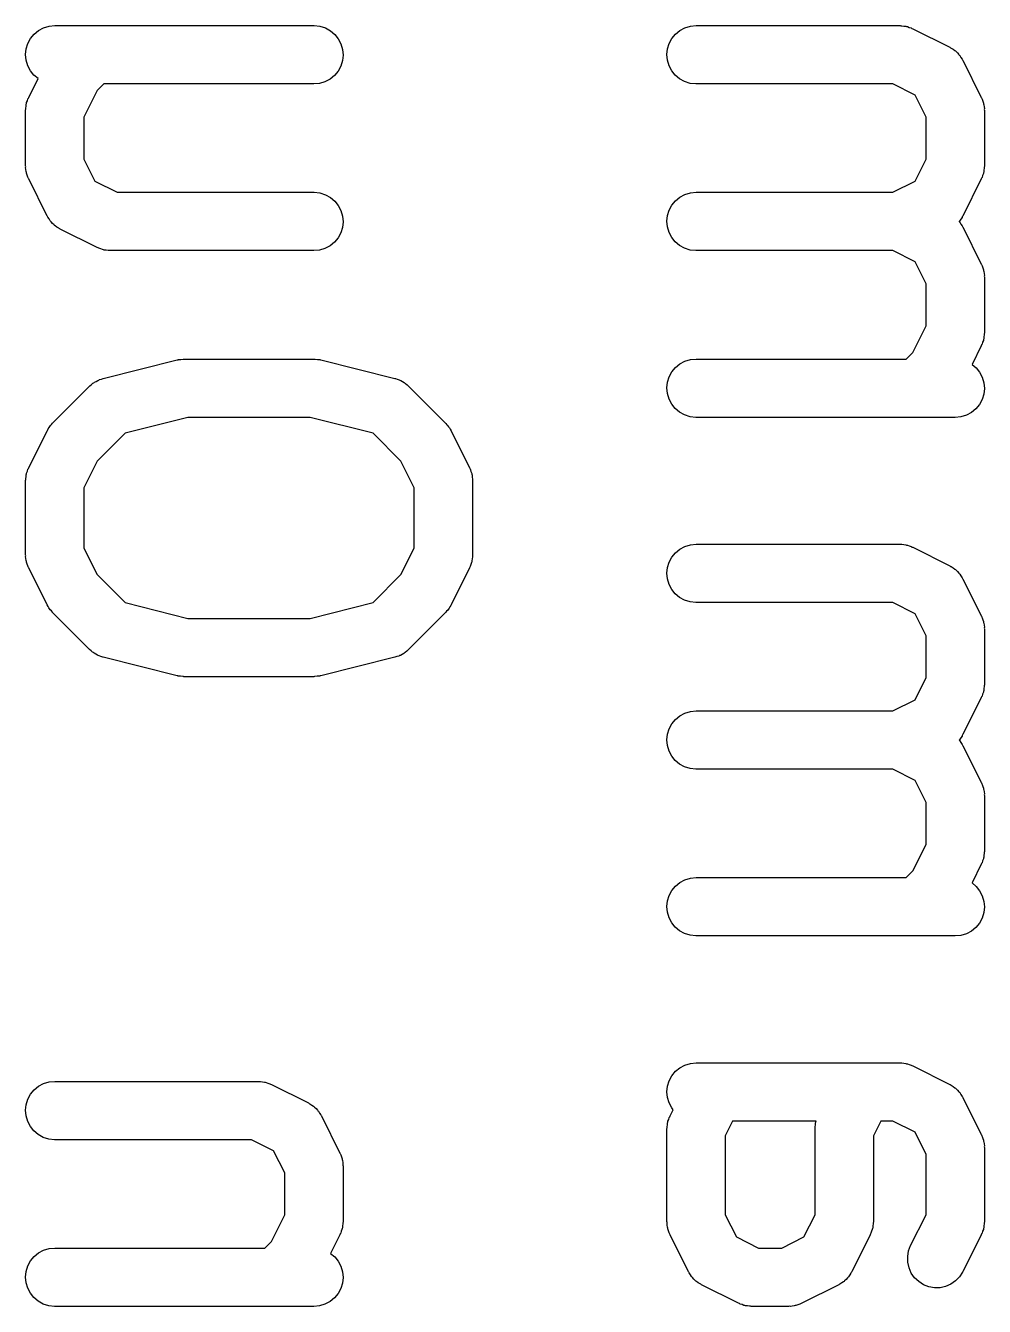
# Model space of a CAD drawing. Extents: x 6.3 to 49.3, y 9.3 to 45.7.
# Drawn here: x 7.973 to 10.439, y 36.861 to 40.154 of the extents above; entities that cross this region are included whole.
import ezdxf

# ---------------------------------------------------------------- set-up
doc = ezdxf.new("R2010")
doc.units = 0
doc.layers.add('BLACK', color=7, linetype='CONTINUOUS')

msp = doc.modelspace()

# ---------------------------------------------------------------- linework, layer by layer
at = {"layer": 'BLACK', "linetype": 'CONTINUOUS'}
for p, q in [((7.99477, 40.1317), (8.00611, 40.1409)), ((8.00611, 40.1409), (8.01904, 40.1478)), ((8.01904, 40.1478), (8.03305, 40.152)), ((8.03305, 40.152), (8.04762, 40.1535)), ((8.04762, 40.1535), (8.71429, 40.1535)), ((8.71429, 40.1535), (8.71533, 40.1534)), ((8.71533, 40.1534), (8.72988, 40.1518)), ((8.72988, 40.1518), (8.74383, 40.1474)), ((8.74383, 40.1474), (8.75666, 40.1403)), ((9.64477, 40.1317), (9.65611, 40.1409)), ((9.65611, 40.1409), (9.66904, 40.1478)), ((9.66904, 40.1478), (9.68305, 40.152)), ((9.68305, 40.152), (9.69762, 40.1535)), ((9.69762, 40.1535), (10.2214, 40.1535)), ((10.2214, 40.1535), (10.2225, 40.1534)), ((10.2225, 40.1534), (10.2247, 40.1532)), ((10.2247, 40.1532), (10.2269, 40.1533)), ((10.2269, 40.1533), (10.2319, 40.1524)), ((10.2319, 40.1524), (10.237, 40.1518)), ((10.237, 40.1518), (10.2391, 40.1511)), ((10.2391, 40.1511), (10.2413, 40.1508)), ((10.2413, 40.1508), (10.2461, 40.1489)), ((10.2461, 40.1489), (10.251, 40.1474)), ((10.251, 40.1474), (10.2529, 40.1463)), ((10.2529, 40.1463), (10.255, 40.1455)), ((10.255, 40.1455), (10.3502, 40.0979)), ((7.97848, 40.1075), (7.98544, 40.1204)), ((7.98544, 40.1204), (7.99477, 40.1317)), ((8.75666, 40.1403), (8.76787, 40.1309)), ((8.76787, 40.1309), (8.77704, 40.1195)), ((8.77704, 40.1195), (8.78382, 40.1065)), ((9.62848, 40.1075), (9.63544, 40.1204)), ((9.63544, 40.1204), (9.64477, 40.1317)), ((7.97262, 40.079), (7.97415, 40.0935)), ((7.97395, 40.0644), (7.97262, 40.079)), ((7.97415, 40.0935), (7.97848, 40.1075)), ((8.78382, 40.1065), (8.78796, 40.0925)), ((8.78928, 40.0779), (8.78775, 40.0634)), ((8.78796, 40.0925), (8.78928, 40.0779)), ((9.62262, 40.079), (9.62415, 40.0935)), ((9.62395, 40.0644), (9.62262, 40.079)), ((9.62415, 40.0935), (9.62848, 40.1075)), ((10.3502, 40.0979), (10.3511, 40.0974)), ((10.3511, 40.0974), (10.3525, 40.0966)), ((10.3525, 40.0966), (10.354, 40.0959)), ((10.354, 40.0959), (10.3586, 40.0926)), ((10.3586, 40.0926), (10.3634, 40.0895)), ((10.3634, 40.0895), (10.3646, 40.0883)), ((10.3646, 40.0883), (10.3659, 40.0874)), ((10.3659, 40.0874), (10.3698, 40.0833)), ((10.3698, 40.0833), (10.3739, 40.0793)), ((10.3739, 40.0793), (10.3748, 40.0779)), ((10.3748, 40.0779), (10.376, 40.0768)), ((10.376, 40.0768), (10.379, 40.0719)), ((7.97808, 40.0504), (7.97395, 40.0644)), ((7.98486, 40.0374), (7.97808, 40.0504)), ((8.78342, 40.0494), (8.77646, 40.0365)), ((8.78775, 40.0634), (8.78342, 40.0494)), ((9.62808, 40.0504), (9.62395, 40.0644)), ((9.63486, 40.0374), (9.62808, 40.0504)), ((10.379, 40.0719), (10.3822, 40.0672)), ((10.3822, 40.0672), (10.3829, 40.0657)), ((10.3829, 40.0657), (10.3837, 40.0644)), ((10.3837, 40.0644), (10.4314, 39.9691)), ((7.98054, 39.9691), (8.00455, 40.0172)), ((7.99403, 40.026), (7.98486, 40.0374)), ((8.00455, 40.0172), (7.99403, 40.026)), ((8.74287, 40.0091), (8.72885, 40.0049)), ((8.75579, 40.016), (8.74287, 40.0091)), ((8.76713, 40.0252), (8.75579, 40.016)), ((8.77646, 40.0365), (8.76713, 40.0252)), ((9.64403, 40.026), (9.63486, 40.0374)), ((9.65525, 40.0166), (9.64403, 40.026)), ((9.66807, 40.0095), (9.65525, 40.0166)), ((9.68203, 40.0051), (9.66807, 40.0095)), ((8.15688, 39.9864), (8.12262, 39.9179)), ((8.17392, 40.0035), (8.15688, 39.9864)), ((8.71429, 40.0035), (8.17392, 40.0035)), ((8.72885, 40.0049), (8.71429, 40.0035)), ((9.69657, 40.0035), (9.68203, 40.0051)), ((9.69762, 40.0035), (9.69657, 40.0035)), ((10.2037, 40.0035), (9.69762, 40.0035)), ((10.2608, 39.9749), (10.2037, 40.0035)), ((7.97282, 39.941), (7.97369, 39.9461)), ((7.97369, 39.9461), (7.97426, 39.9512)), ((7.97426, 39.9512), (7.97492, 39.9533)), ((7.97492, 39.9533), (7.9753, 39.9555)), ((7.9753, 39.9555), (7.97714, 39.9603)), ((7.97714, 39.9603), (7.97868, 39.9651)), ((7.97868, 39.9651), (7.97975, 39.9671)), ((7.97975, 39.9671), (7.98054, 39.9691)), ((10.2893, 39.9179), (10.2608, 39.9749)), ((10.4314, 39.9691), (10.4318, 39.9682)), ((10.4318, 39.9682), (10.4326, 39.9661)), ((10.4326, 39.9661), (10.4336, 39.9642)), ((10.4336, 39.9642), (10.4351, 39.9593)), ((10.4351, 39.9593), (10.4369, 39.9545)), ((10.4369, 39.9545), (10.4372, 39.9523)), ((10.4372, 39.9523), (10.4379, 39.9502)), ((10.4379, 39.9502), (10.4384, 39.9451)), ((10.4384, 39.9451), (10.4392, 39.94)), ((7.97262, 39.9356), (7.97263, 39.9366)), ((7.97262, 39.7927), (7.97262, 39.9356)), ((7.97263, 39.9366), (7.97287, 39.9388)), ((7.97287, 39.9388), (7.97282, 39.941)), ((8.12262, 39.9179), (8.12262, 39.8104)), ((10.2893, 39.8104), (10.2893, 39.9179)), ((10.4392, 39.94), (10.4391, 39.9378)), ((10.4391, 39.9378), (10.4393, 39.9356)), ((10.4393, 39.9356), (10.4393, 39.7927)), ((7.97283, 39.7905), (7.97262, 39.7927)), ((7.97275, 39.7883), (7.97283, 39.7905)), ((7.97355, 39.7833), (7.97275, 39.7883)), ((7.97405, 39.7782), (7.97355, 39.7833)), ((8.12262, 39.8104), (8.15114, 39.7534)), ((10.2608, 39.7534), (10.2893, 39.8104)), ((10.4382, 39.7822), (10.4376, 39.7771)), ((10.4391, 39.7873), (10.4382, 39.7822)), ((10.4393, 39.7917), (10.439, 39.7895)), ((10.439, 39.7895), (10.4391, 39.7873)), ((10.4393, 39.7927), (10.4393, 39.7917)), ((7.97469, 39.7761), (7.97405, 39.7782)), ((7.97503, 39.7739), (7.97469, 39.7761)), ((7.9768, 39.7691), (7.97503, 39.7739)), ((7.97828, 39.7642), (7.9768, 39.7691)), ((7.97931, 39.7622), (7.97828, 39.7642)), ((7.98007, 39.7601), (7.97931, 39.7622)), ((7.98054, 39.7592), (7.98007, 39.7601)), ((8.02816, 39.664), (7.98054, 39.7592)), ((8.15114, 39.7534), (8.20818, 39.7249)), ((10.2037, 39.7249), (10.2608, 39.7534)), ((10.4314, 39.7592), (10.3837, 39.664)), ((10.4322, 39.7613), (10.4314, 39.7592)), ((10.4332, 39.7632), (10.4322, 39.7613)), ((10.4348, 39.7681), (10.4332, 39.7632)), ((10.4366, 39.7729), (10.4348, 39.7681)), ((10.437, 39.775), (10.4366, 39.7729)), ((10.4376, 39.7771), (10.437, 39.775)), ((8.20818, 39.7249), (8.71429, 39.7249)), ((8.71429, 39.7249), (8.71533, 39.7249)), ((8.71533, 39.7249), (8.72988, 39.7232)), ((8.72988, 39.7232), (8.74383, 39.7188)), ((8.74383, 39.7188), (8.75666, 39.7118)), ((9.64477, 39.7031), (9.65611, 39.7124)), ((9.65611, 39.7124), (9.66904, 39.7192)), ((9.66904, 39.7192), (9.68305, 39.7235)), ((9.68305, 39.7235), (9.69762, 39.7249)), ((9.69762, 39.7249), (10.2037, 39.7249)), ((8.75666, 39.7118), (8.76787, 39.7024)), ((8.76787, 39.7024), (8.77704, 39.6909)), ((8.77704, 39.6909), (8.78382, 39.678)), ((9.62848, 39.6789), (9.63544, 39.6918)), ((9.63544, 39.6918), (9.64477, 39.7031)), ((8.02902, 39.6626), (8.02816, 39.664)), ((8.02966, 39.6611), (8.02902, 39.6626)), ((8.03291, 39.6564), (8.02966, 39.6611)), ((8.03595, 39.6516), (8.03291, 39.6564)), ((8.03706, 39.6504), (8.03595, 39.6516)), ((8.03798, 39.6491), (8.03706, 39.6504)), ((8.04207, 39.6451), (8.03798, 39.6491)), ((8.78382, 39.678), (8.78796, 39.6639)), ((8.78928, 39.6494), (8.78775, 39.6348)), ((8.78796, 39.6639), (8.78928, 39.6494)), ((9.62262, 39.6504), (9.62415, 39.665)), ((9.62395, 39.6358), (9.62262, 39.6504)), ((9.62415, 39.665), (9.62848, 39.6789)), ((10.3753, 39.6507), (10.3745, 39.6499)), ((10.3745, 39.6499), (10.3748, 39.6494)), ((10.3748, 39.6494), (10.376, 39.6482)), ((10.3784, 39.6555), (10.3753, 39.6507)), ((10.376, 39.6482), (10.379, 39.6434)), ((10.3817, 39.6602), (10.3784, 39.6555)), ((10.3824, 39.6617), (10.3817, 39.6602)), ((10.3833, 39.663), (10.3824, 39.6617)), ((10.3837, 39.664), (10.3833, 39.663)), ((8.046, 39.6409), (8.04207, 39.6451)), ((8.04732, 39.64), (8.046, 39.6409)), ((8.04848, 39.6389), (8.04732, 39.64)), ((8.05328, 39.6357), (8.04848, 39.6389)), ((8.05792, 39.6324), (8.05328, 39.6357)), ((8.0594, 39.6318), (8.05792, 39.6324)), ((8.06076, 39.6309), (8.0594, 39.6318)), ((8.0617, 39.6304), (8.06076, 39.6309)), ((8.15693, 39.5828), (8.0617, 39.6304)), ((8.78342, 39.6208), (8.77646, 39.6079)), ((8.78775, 39.6348), (8.78342, 39.6208)), ((9.62808, 39.6218), (9.62395, 39.6358)), ((9.63486, 39.6088), (9.62808, 39.6218)), ((10.379, 39.6434), (10.3822, 39.6387)), ((10.3822, 39.6387), (10.3829, 39.6372)), ((10.3829, 39.6372), (10.3837, 39.6358)), ((10.3837, 39.6358), (10.4314, 39.5406)), ((8.159, 39.582), (8.15693, 39.5828)), ((8.16093, 39.5809), (8.159, 39.582)), ((8.16581, 39.5794), (8.16093, 39.5809)), ((8.75579, 39.5874), (8.74287, 39.5805)), ((8.76713, 39.5967), (8.75579, 39.5874)), ((8.77646, 39.6079), (8.76713, 39.5967)), ((9.64403, 39.5974), (9.63486, 39.6088)), ((9.65525, 39.588), (9.64403, 39.5974)), ((9.66807, 39.5809), (9.65525, 39.588)), ((9.68203, 39.5765), (9.66807, 39.5809)), ((8.1706, 39.5776), (8.16581, 39.5794)), ((8.17278, 39.5772), (8.1706, 39.5776)), ((8.17488, 39.5765), (8.17278, 39.5772)), ((8.17997, 39.5759), (8.17488, 39.5765)), ((8.18503, 39.5751), (8.17997, 39.5759)), ((8.18723, 39.5751), (8.18503, 39.5751)), ((8.18943, 39.5749), (8.18723, 39.5751)), ((8.19048, 39.5749), (8.18943, 39.5749)), ((8.71429, 39.5749), (8.19048, 39.5749)), ((8.72885, 39.5763), (8.71429, 39.5749)), ((8.74287, 39.5805), (8.72885, 39.5763)), ((9.69657, 39.5749), (9.68203, 39.5765)), ((9.69762, 39.5749), (9.69657, 39.5749)), ((10.2037, 39.5749), (9.69762, 39.5749)), ((10.2608, 39.5464), (10.2037, 39.5749)), ((10.2893, 39.4893), (10.2608, 39.5464)), ((10.4314, 39.5406), (10.4318, 39.5396)), ((10.4318, 39.5396), (10.4326, 39.5375)), ((10.4326, 39.5375), (10.4336, 39.5356)), ((10.4336, 39.5356), (10.4351, 39.5307)), ((10.4351, 39.5307), (10.4369, 39.5259)), ((10.4369, 39.5259), (10.4372, 39.5237)), ((10.4372, 39.5237), (10.4379, 39.5216)), ((10.4379, 39.5216), (10.4384, 39.5165)), ((10.4384, 39.5165), (10.4392, 39.5114)), ((10.2893, 39.3819), (10.2893, 39.4893)), ((10.4392, 39.5114), (10.4391, 39.5092)), ((10.4391, 39.5092), (10.4393, 39.507)), ((10.4393, 39.507), (10.4393, 39.3642)), ((10.255, 39.3134), (10.2893, 39.3819)), ((10.4382, 39.3537), (10.4376, 39.3486)), ((10.4391, 39.3587), (10.4382, 39.3537)), ((10.4393, 39.3631), (10.439, 39.3609)), ((10.439, 39.3609), (10.4391, 39.3587)), ((10.4393, 39.3642), (10.4393, 39.3631)), ((10.4314, 39.3306), (10.4074, 39.2826)), ((10.4322, 39.3327), (10.4314, 39.3306)), ((10.4332, 39.3346), (10.4322, 39.3327)), ((10.4348, 39.3395), (10.4332, 39.3346)), ((10.4366, 39.3443), (10.4348, 39.3395)), ((10.437, 39.3465), (10.4366, 39.3443)), ((10.4376, 39.3486), (10.437, 39.3465)), ((8.17229, 39.2465), (8.36276, 39.2941)), ((8.36276, 39.2941), (8.36378, 39.2943)), ((8.36378, 39.2943), (8.3651, 39.2945)), ((8.3651, 39.2945), (8.36638, 39.2949)), ((8.36638, 39.2949), (8.37236, 39.2955)), ((8.37236, 39.2955), (8.37829, 39.2963)), ((8.37829, 39.2963), (8.37962, 39.2962)), ((8.37962, 39.2962), (8.38095, 39.2963)), ((8.38095, 39.2963), (8.71429, 39.2963)), ((8.71429, 39.2963), (8.71533, 39.2963)), ((8.71533, 39.2963), (8.71666, 39.2962)), ((8.71666, 39.2962), (8.718, 39.2962)), ((8.718, 39.2962), (8.72394, 39.2953)), ((8.72394, 39.2953), (8.72988, 39.2947)), ((8.72988, 39.2947), (8.73115, 39.2943)), ((8.73115, 39.2943), (8.73247, 39.2941)), ((8.73247, 39.2941), (8.92295, 39.2465)), ((9.65611, 39.2838), (9.66904, 39.2907)), ((9.66904, 39.2907), (9.68305, 39.2949)), ((9.68305, 39.2949), (9.69762, 39.2963)), ((9.69762, 39.2963), (10.238, 39.2963)), ((10.238, 39.2963), (10.255, 39.3134)), ((9.62848, 39.2504), (9.63544, 39.2632)), ((9.63544, 39.2632), (9.64477, 39.2745)), ((9.64477, 39.2745), (9.65611, 39.2838)), ((10.4074, 39.2826), (10.4179, 39.2738)), ((10.4179, 39.2738), (10.427, 39.2624)), ((10.427, 39.2624), (10.4338, 39.2494)), ((8.0422, 39.1315), (8.13744, 39.2267)), ((8.13744, 39.2267), (8.13819, 39.2275)), ((8.13819, 39.2275), (8.14216, 39.2306)), ((8.14216, 39.2306), (8.14593, 39.234)), ((8.14593, 39.234), (8.14787, 39.2352)), ((8.14787, 39.2352), (8.14963, 39.2366)), ((8.14963, 39.2366), (8.15413, 39.2389)), ((8.15413, 39.2389), (8.1585, 39.2415)), ((8.1585, 39.2415), (8.16062, 39.2423)), ((8.16062, 39.2423), (8.16262, 39.2433)), ((8.16262, 39.2433), (8.16751, 39.2447)), ((8.16751, 39.2447), (8.17229, 39.2465)), ((8.92295, 39.2465), (8.92396, 39.2462)), ((8.92396, 39.2462), (8.92873, 39.2444)), ((8.92873, 39.2444), (8.93358, 39.2429)), ((8.93358, 39.2429), (8.93557, 39.2419)), ((8.93557, 39.2419), (8.93768, 39.2411)), ((8.93768, 39.2411), (8.942, 39.2384)), ((8.942, 39.2384), (8.94648, 39.236)), ((8.94648, 39.236), (8.94823, 39.2346)), ((8.94823, 39.2346), (8.95014, 39.2334)), ((8.95014, 39.2334), (8.95387, 39.2299)), ((8.95387, 39.2299), (8.95779, 39.2267)), ((8.95779, 39.2267), (9.05303, 39.1315)), ((9.62262, 39.2218), (9.62415, 39.2364)), ((9.62395, 39.2073), (9.62262, 39.2218)), ((9.62415, 39.2364), (9.62848, 39.2504)), ((10.4338, 39.2494), (10.438, 39.2354)), ((10.4393, 39.2208), (10.4378, 39.2062)), ((10.438, 39.2354), (10.4393, 39.2208)), ((9.62808, 39.1932), (9.62395, 39.2073)), ((9.63486, 39.1802), (9.62808, 39.1932)), ((10.4334, 39.1922), (10.4265, 39.1794)), ((10.4378, 39.2062), (10.4334, 39.1922)), ((9.64403, 39.1688), (9.63486, 39.1802)), ((9.65525, 39.1594), (9.64403, 39.1688)), ((9.66807, 39.1524), (9.65525, 39.1594)), ((10.4058, 39.1588), (10.3929, 39.152)), ((10.4171, 39.1681), (10.4058, 39.1588)), ((10.4265, 39.1794), (10.4171, 39.1681)), ((8.03092, 39.1165), (8.03291, 39.1202)), ((8.03291, 39.1202), (8.03489, 39.1226)), ((8.03489, 39.1226), (8.0366, 39.1252)), ((8.0366, 39.1252), (8.03953, 39.1282)), ((8.03953, 39.1282), (8.0422, 39.1315)), ((8.39019, 39.1463), (8.22882, 39.106)), ((8.70505, 39.1463), (8.39019, 39.1463)), ((8.86642, 39.106), (8.70505, 39.1463)), ((9.05303, 39.1315), (9.05377, 39.1307)), ((9.05377, 39.1307), (9.0564, 39.1274)), ((9.0564, 39.1274), (9.05929, 39.1244)), ((9.05929, 39.1244), (9.06095, 39.1217)), ((9.06095, 39.1217), (9.0629, 39.1193)), ((9.68203, 39.1479), (9.66807, 39.1524)), ((9.69657, 39.1463), (9.68203, 39.1479)), ((9.69762, 39.1463), (9.69657, 39.1463)), ((10.3643, 39.1463), (9.69762, 39.1463)), ((10.3789, 39.1477), (10.3643, 39.1463)), ((10.3929, 39.152), (10.3789, 39.1477)), ((7.98054, 39.0168), (8.02816, 39.112)), ((8.02816, 39.112), (8.02863, 39.1129)), ((8.02863, 39.1129), (8.03092, 39.1165)), ((8.22882, 39.106), (8.15688, 39.034)), ((8.93836, 39.034), (8.86642, 39.106)), ((9.0629, 39.1193), (9.06484, 39.1156)), ((9.06484, 39.1156), (9.06708, 39.112)), ((9.06708, 39.112), (9.1147, 39.0168)), ((8.15688, 39.034), (8.12262, 38.9655)), ((8.97262, 38.9655), (8.93836, 39.034)), ((7.97282, 38.9887), (7.97369, 38.9937)), ((7.97287, 38.9865), (7.97282, 38.9887)), ((7.97369, 38.9937), (7.97426, 38.9988)), ((7.97426, 38.9988), (7.97492, 39.0009)), ((7.97492, 39.0009), (7.9753, 39.0031)), ((7.9753, 39.0031), (7.97714, 39.0079)), ((7.97714, 39.0079), (7.97868, 39.0128)), ((7.97868, 39.0128), (7.97975, 39.0147)), ((7.97975, 39.0147), (7.98054, 39.0168)), ((9.1147, 39.0168), (9.11516, 39.0158)), ((9.11516, 39.0158), (9.11592, 39.0137)), ((9.11592, 39.0137), (9.11696, 39.0118)), ((9.11696, 39.0118), (9.11844, 39.0069)), ((9.11844, 39.0069), (9.12021, 39.0021)), ((9.12021, 39.0021), (9.12055, 38.9999)), ((9.12055, 38.9999), (9.12119, 38.9978)), ((9.12119, 38.9978), (9.12169, 38.9927)), ((9.12169, 38.9927), (9.12249, 38.9876)), ((7.97262, 38.9832), (7.97263, 38.9843)), ((7.97262, 38.7927), (7.97262, 38.9832)), ((7.97263, 38.9843), (7.97287, 38.9865)), ((8.12262, 38.9655), (8.12262, 38.8104)), ((8.97262, 38.8104), (8.97262, 38.9655)), ((9.12249, 38.9876), (9.1224, 38.9854)), ((9.1224, 38.9854), (9.12262, 38.9832)), ((9.12262, 38.9832), (9.12262, 38.7927)), ((7.97283, 38.7905), (7.97262, 38.7927)), ((7.97275, 38.7883), (7.97283, 38.7905)), ((8.12262, 38.8104), (8.15688, 38.7419)), ((8.93836, 38.7419), (8.97262, 38.8104)), ((9.12261, 38.7917), (9.12237, 38.7895)), ((9.12262, 38.7927), (9.12261, 38.7917)), ((9.63544, 38.7871), (9.64477, 38.7983)), ((9.64477, 38.7983), (9.65611, 38.8076)), ((9.65611, 38.8076), (9.66904, 38.8145)), ((9.66904, 38.8145), (9.68305, 38.8187)), ((9.68305, 38.8187), (9.69762, 38.8201)), ((9.69762, 38.8201), (10.2214, 38.8201)), ((10.2214, 38.8201), (10.2225, 38.8201)), ((10.2225, 38.8201), (10.2247, 38.8199)), ((10.2247, 38.8199), (10.2269, 38.8199)), ((10.2269, 38.8199), (10.2319, 38.8191)), ((10.2319, 38.8191), (10.237, 38.8185)), ((10.237, 38.8185), (10.2391, 38.8178)), ((10.2391, 38.8178), (10.2413, 38.8174)), ((10.2413, 38.8174), (10.2461, 38.8156)), ((10.2461, 38.8156), (10.251, 38.8141)), ((10.251, 38.8141), (10.2529, 38.813)), ((10.2529, 38.813), (10.255, 38.8122)), ((10.255, 38.8122), (10.3502, 38.7646)), ((7.97355, 38.7833), (7.97275, 38.7883)), ((7.97405, 38.7782), (7.97355, 38.7833)), ((7.97469, 38.7761), (7.97405, 38.7782)), ((7.97503, 38.7739), (7.97469, 38.7761)), ((7.9768, 38.7691), (7.97503, 38.7739)), ((7.97828, 38.7642), (7.9768, 38.7691)), ((7.97931, 38.7622), (7.97828, 38.7642)), ((7.98007, 38.7601), (7.97931, 38.7622)), ((7.98054, 38.7592), (7.98007, 38.7601)), ((8.02816, 38.664), (7.98054, 38.7592)), ((9.1147, 38.7592), (9.06708, 38.664)), ((9.11549, 38.7613), (9.1147, 38.7592)), ((9.11655, 38.7632), (9.11549, 38.7613)), ((9.1181, 38.7681), (9.11655, 38.7632)), ((9.11994, 38.7729), (9.1181, 38.7681)), ((9.12031, 38.775), (9.11994, 38.7729)), ((9.12098, 38.7771), (9.12031, 38.775)), ((9.12155, 38.7822), (9.12098, 38.7771)), ((9.12242, 38.7873), (9.12155, 38.7822)), ((9.12237, 38.7895), (9.12242, 38.7873)), ((9.62262, 38.7456), (9.62415, 38.7602)), ((9.62415, 38.7602), (9.62848, 38.7742)), ((9.62848, 38.7742), (9.63544, 38.7871)), ((10.3502, 38.7646), (10.3511, 38.7641)), ((10.3511, 38.7641), (10.3525, 38.7632)), ((10.3525, 38.7632), (10.354, 38.7626)), ((10.354, 38.7626), (10.3586, 38.7593)), ((10.3586, 38.7593), (10.3634, 38.7561)), ((8.15688, 38.7419), (8.22882, 38.67)), ((8.86642, 38.67), (8.93836, 38.7419)), ((9.62395, 38.7311), (9.62262, 38.7456)), ((9.62808, 38.717), (9.62395, 38.7311)), ((10.3634, 38.7561), (10.3646, 38.755)), ((10.3646, 38.755), (10.3659, 38.7541)), ((10.3659, 38.7541), (10.3698, 38.7499)), ((10.3698, 38.7499), (10.3739, 38.7459)), ((10.3739, 38.7459), (10.3748, 38.7446)), ((10.3748, 38.7446), (10.376, 38.7434)), ((10.376, 38.7434), (10.379, 38.7386)), ((10.379, 38.7386), (10.3822, 38.7339)), ((10.3822, 38.7339), (10.3829, 38.7324)), ((10.3829, 38.7324), (10.3837, 38.731)), ((10.3837, 38.731), (10.4314, 38.6358)), ((9.63486, 38.7041), (9.62808, 38.717)), ((9.64403, 38.6926), (9.63486, 38.7041)), ((9.65525, 38.6832), (9.64403, 38.6926)), ((8.0304, 38.6604), (8.02816, 38.664)), ((8.03234, 38.6567), (8.0304, 38.6604)), ((8.22882, 38.67), (8.39019, 38.6296)), ((8.70505, 38.6296), (8.86642, 38.67)), ((9.06431, 38.6595), (9.06232, 38.6558)), ((9.06661, 38.663), (9.06431, 38.6595)), ((9.06708, 38.664), (9.06661, 38.663)), ((9.66807, 38.6762), (9.65525, 38.6832)), ((9.68203, 38.6718), (9.66807, 38.6762)), ((9.69657, 38.6701), (9.68203, 38.6718)), ((9.69762, 38.6701), (9.69657, 38.6701)), ((10.2037, 38.6701), (9.69762, 38.6701)), ((10.2608, 38.6416), (10.2037, 38.6701)), ((8.03428, 38.6542), (8.03234, 38.6567)), ((8.03595, 38.6516), (8.03428, 38.6542)), ((8.03884, 38.6485), (8.03595, 38.6516)), ((8.04147, 38.6452), (8.03884, 38.6485)), ((8.0422, 38.6445), (8.04147, 38.6452)), ((8.13744, 38.5492), (8.0422, 38.6445)), ((8.39019, 38.6296), (8.70505, 38.6296)), ((9.05303, 38.6445), (8.95779, 38.5492)), ((9.05571, 38.6477), (9.05303, 38.6445)), ((9.05864, 38.6507), (9.05571, 38.6477)), ((9.06034, 38.6534), (9.05864, 38.6507)), ((9.06232, 38.6558), (9.06034, 38.6534)), ((10.2893, 38.5846), (10.2608, 38.6416)), ((10.4314, 38.6358), (10.4318, 38.6349)), ((10.4318, 38.6349), (10.4326, 38.6328)), ((10.4326, 38.6328), (10.4336, 38.6308)), ((10.4336, 38.6308), (10.4351, 38.6259)), ((10.4351, 38.6259), (10.4369, 38.6211)), ((10.4369, 38.6211), (10.4372, 38.6189)), ((10.4372, 38.6189), (10.4379, 38.6168)), ((10.4379, 38.6168), (10.4384, 38.6117)), ((10.4384, 38.6117), (10.4392, 38.6067)), ((10.4392, 38.6067), (10.4391, 38.6045)), ((10.4391, 38.6045), (10.4393, 38.6023)), ((10.4393, 38.6023), (10.4393, 38.4594)), ((10.2893, 38.4771), (10.2893, 38.5846)), ((8.14137, 38.546), (8.13744, 38.5492)), ((8.14509, 38.5426), (8.14137, 38.546)), ((8.14701, 38.5414), (8.14509, 38.5426)), ((8.14875, 38.5399), (8.14701, 38.5414)), ((8.15323, 38.5375), (8.14875, 38.5399)), ((8.15756, 38.5349), (8.15323, 38.5375)), ((8.15967, 38.5341), (8.15756, 38.5349)), ((8.16165, 38.533), (8.15967, 38.5341)), ((8.16651, 38.5315), (8.16165, 38.533)), ((8.17127, 38.5298), (8.16651, 38.5315)), ((8.17229, 38.5295), (8.17127, 38.5298)), ((8.36276, 38.4819), (8.17229, 38.5295)), ((8.92295, 38.5295), (8.73247, 38.4819)), ((8.92773, 38.5312), (8.92295, 38.5295)), ((8.93261, 38.5326), (8.92773, 38.5312)), ((8.93461, 38.5337), (8.93261, 38.5326)), ((8.93674, 38.5344), (8.93461, 38.5337)), ((8.9411, 38.537), (8.93674, 38.5344)), ((8.94561, 38.5394), (8.9411, 38.537)), ((8.94737, 38.5408), (8.94561, 38.5394)), ((8.9493, 38.5419), (8.94737, 38.5408)), ((8.95308, 38.5453), (8.9493, 38.5419)), ((8.95705, 38.5485), (8.95308, 38.5453)), ((8.95779, 38.5492), (8.95705, 38.5485)), ((8.36409, 38.4817), (8.36276, 38.4819)), ((8.36536, 38.4813), (8.36409, 38.4817)), ((8.3713, 38.4806), (8.36536, 38.4813)), ((8.37724, 38.4797), (8.3713, 38.4806)), ((8.37858, 38.4798), (8.37724, 38.4797)), ((8.3799, 38.4796), (8.37858, 38.4798)), ((8.38095, 38.4796), (8.3799, 38.4796)), ((8.71429, 38.4796), (8.38095, 38.4796)), ((8.71562, 38.4798), (8.71429, 38.4796)), ((8.71695, 38.4797), (8.71562, 38.4798)), ((8.72288, 38.4805), (8.71695, 38.4797)), ((8.72885, 38.4811), (8.72288, 38.4805)), ((8.73013, 38.4815), (8.72885, 38.4811)), ((8.73146, 38.4816), (8.73013, 38.4815)), ((8.73247, 38.4819), (8.73146, 38.4816)), ((10.2608, 38.4201), (10.2893, 38.4771)), ((10.4332, 38.4299), (10.4322, 38.4279)), ((10.4348, 38.4347), (10.4332, 38.4299)), ((10.4366, 38.4395), (10.4348, 38.4347)), ((10.437, 38.4417), (10.4366, 38.4395)), ((10.4376, 38.4438), (10.437, 38.4417)), ((10.4382, 38.4489), (10.4376, 38.4438)), ((10.4391, 38.454), (10.4382, 38.4489)), ((10.4393, 38.4584), (10.439, 38.4562)), ((10.439, 38.4562), (10.4391, 38.454)), ((10.4393, 38.4594), (10.4393, 38.4584)), ((10.2037, 38.3915), (10.2608, 38.4201)), ((10.4314, 38.4259), (10.3837, 38.3306)), ((10.4322, 38.4279), (10.4314, 38.4259)), ((9.63544, 38.3585), (9.64477, 38.3698)), ((9.64477, 38.3698), (9.65611, 38.379)), ((9.65611, 38.379), (9.66904, 38.3859)), ((9.66904, 38.3859), (9.68305, 38.3901)), ((9.68305, 38.3901), (9.69762, 38.3915)), ((9.69762, 38.3915), (10.2037, 38.3915)), ((9.62262, 38.3171), (9.62415, 38.3316)), ((9.62415, 38.3316), (9.62848, 38.3456)), ((9.62848, 38.3456), (9.63544, 38.3585)), ((10.3833, 38.3297), (10.3824, 38.3283)), ((10.3837, 38.3306), (10.3833, 38.3297)), ((9.62395, 38.3025), (9.62262, 38.3171)), ((9.62808, 38.2885), (9.62395, 38.3025)), ((10.3753, 38.3174), (10.3745, 38.3166)), ((10.3745, 38.3166), (10.3748, 38.316)), ((10.3748, 38.316), (10.376, 38.3149)), ((10.3784, 38.3222), (10.3753, 38.3174)), ((10.376, 38.3149), (10.379, 38.31)), ((10.3817, 38.3269), (10.3784, 38.3222)), ((10.379, 38.31), (10.3822, 38.3053)), ((10.3824, 38.3283), (10.3817, 38.3269)), ((10.3822, 38.3053), (10.3829, 38.3038)), ((10.3829, 38.3038), (10.3837, 38.3025)), ((10.3837, 38.3025), (10.4314, 38.2072)), ((9.63486, 38.2755), (9.62808, 38.2885)), ((9.64403, 38.2641), (9.63486, 38.2755)), ((9.65525, 38.2547), (9.64403, 38.2641)), ((9.66807, 38.2476), (9.65525, 38.2547)), ((9.68203, 38.2432), (9.66807, 38.2476)), ((9.69657, 38.2416), (9.68203, 38.2432)), ((9.69762, 38.2415), (9.69657, 38.2416)), ((10.2037, 38.2415), (9.69762, 38.2415)), ((10.2608, 38.213), (10.2037, 38.2415)), ((10.2893, 38.156), (10.2608, 38.213)), ((10.4314, 38.2072), (10.4318, 38.2063)), ((10.4318, 38.2063), (10.4326, 38.2042)), ((10.4326, 38.2042), (10.4336, 38.2023)), ((10.4336, 38.2023), (10.4351, 38.1974)), ((10.4351, 38.1974), (10.4369, 38.1926)), ((10.4369, 38.1926), (10.4372, 38.1904)), ((10.4372, 38.1904), (10.4379, 38.1883)), ((10.4379, 38.1883), (10.4384, 38.1832)), ((10.4384, 38.1832), (10.4392, 38.1781)), ((10.4392, 38.1781), (10.4391, 38.1759)), ((10.4391, 38.1759), (10.4393, 38.1737)), ((10.4393, 38.1737), (10.4393, 38.0308)), ((10.2893, 38.0485), (10.2893, 38.156)), ((10.255, 37.98), (10.2893, 38.0485)), ((10.4332, 38.0013), (10.4322, 37.9994)), ((10.4348, 38.0062), (10.4332, 38.0013)), ((10.4366, 38.011), (10.4348, 38.0062)), ((10.437, 38.0131), (10.4366, 38.011)), ((10.4376, 38.0152), (10.437, 38.0131)), ((10.4382, 38.0203), (10.4376, 38.0152)), ((10.4391, 38.0254), (10.4382, 38.0203)), ((10.4393, 38.0298), (10.439, 38.0276)), ((10.439, 38.0276), (10.4391, 38.0254)), ((10.4393, 38.0308), (10.4393, 38.0298)), ((10.238, 37.963), (10.255, 37.98)), ((10.4314, 37.9973), (10.4074, 37.9493)), ((10.4322, 37.9994), (10.4314, 37.9973)), ((9.63544, 37.9299), (9.64477, 37.9412)), ((9.64477, 37.9412), (9.65611, 37.9504)), ((9.65611, 37.9504), (9.66904, 37.9573)), ((9.66904, 37.9573), (9.68305, 37.9615)), ((9.68305, 37.9615), (9.69762, 37.963)), ((9.69762, 37.963), (10.238, 37.963)), ((10.4074, 37.9493), (10.4179, 37.9405)), ((10.4179, 37.9405), (10.427, 37.929)), ((9.62262, 37.8885), (9.62415, 37.9031)), ((9.62415, 37.9031), (9.62848, 37.917)), ((9.62848, 37.917), (9.63544, 37.9299)), ((10.427, 37.929), (10.4338, 37.9161)), ((10.4338, 37.9161), (10.438, 37.902)), ((10.438, 37.902), (10.4393, 37.8875)), ((9.62395, 37.8739), (9.62262, 37.8885)), ((9.62808, 37.8599), (9.62395, 37.8739)), ((10.4378, 37.8729), (10.4334, 37.8589)), ((10.4393, 37.8875), (10.4378, 37.8729)), ((9.63486, 37.8469), (9.62808, 37.8599)), ((9.64403, 37.8355), (9.63486, 37.8469)), ((9.65525, 37.8261), (9.64403, 37.8355)), ((10.4265, 37.846), (10.4171, 37.8348)), ((10.4334, 37.8589), (10.4265, 37.846)), ((9.66807, 37.819), (9.65525, 37.8261)), ((9.68203, 37.8146), (9.66807, 37.819)), ((9.69657, 37.813), (9.68203, 37.8146)), ((9.69762, 37.813), (9.69657, 37.813)), ((10.3643, 37.813), (9.69762, 37.813)), ((10.3789, 37.8144), (10.3643, 37.813)), ((10.3929, 37.8186), (10.3789, 37.8144)), ((10.4058, 37.8255), (10.3929, 37.8186)), ((10.4171, 37.8348), (10.4058, 37.8255)), ((9.64477, 37.465), (9.65611, 37.4743)), ((9.65611, 37.4743), (9.66904, 37.4811)), ((9.66904, 37.4811), (9.68305, 37.4854)), ((9.68305, 37.4854), (9.69762, 37.4868)), ((9.69762, 37.4868), (10.2214, 37.4868)), ((10.2214, 37.4868), (10.2225, 37.4868)), ((10.2225, 37.4868), (10.2247, 37.4865)), ((10.2247, 37.4865), (10.2269, 37.4866)), ((10.2269, 37.4866), (10.2319, 37.4857)), ((10.2319, 37.4857), (10.237, 37.4851)), ((10.237, 37.4851), (10.2391, 37.4845)), ((10.2391, 37.4845), (10.2413, 37.4841)), ((10.2413, 37.4841), (10.2461, 37.4823)), ((10.2461, 37.4823), (10.251, 37.4807)), ((10.251, 37.4807), (10.2529, 37.4797)), ((10.2529, 37.4797), (10.255, 37.4789)), ((10.255, 37.4789), (10.3502, 37.4312)), ((9.62415, 37.4269), (9.62848, 37.4408)), ((9.62848, 37.4408), (9.63544, 37.4537)), ((9.63544, 37.4537), (9.64477, 37.465)), ((7.98544, 37.4061), (7.99477, 37.4174)), ((7.99477, 37.4174), (8.00611, 37.4266)), ((8.00611, 37.4266), (8.01904, 37.4335)), ((8.01904, 37.4335), (8.03305, 37.4377)), ((8.03305, 37.4377), (8.04762, 37.4392)), ((8.04762, 37.4392), (8.57143, 37.4392)), ((8.57143, 37.4392), (8.57247, 37.4392)), ((8.57247, 37.4392), (8.57467, 37.4389)), ((8.57467, 37.4389), (8.57688, 37.439)), ((8.57688, 37.439), (8.58193, 37.4381)), ((8.58193, 37.4381), (8.58702, 37.4375)), ((8.58702, 37.4375), (8.58912, 37.4369)), ((8.58912, 37.4369), (8.5913, 37.4365)), ((8.5913, 37.4365), (8.59609, 37.4346)), ((8.59609, 37.4346), (8.60097, 37.4331)), ((8.60097, 37.4331), (8.60291, 37.432)), ((8.60291, 37.432), (8.60497, 37.4312)), ((8.60497, 37.4312), (8.70021, 37.3836)), ((9.62262, 37.4123), (9.62415, 37.4269)), ((9.62395, 37.3977), (9.62262, 37.4123)), ((10.3502, 37.4312), (10.3511, 37.4308)), ((10.3511, 37.4308), (10.3525, 37.4299)), ((10.3525, 37.4299), (10.354, 37.4292)), ((10.354, 37.4292), (10.3586, 37.4259)), ((10.3586, 37.4259), (10.3634, 37.4228)), ((10.3634, 37.4228), (10.3646, 37.4217)), ((10.3646, 37.4217), (10.3659, 37.4207)), ((10.3659, 37.4207), (10.3698, 37.4166)), ((10.3698, 37.4166), (10.3739, 37.4126)), ((10.3739, 37.4126), (10.3748, 37.4113)), ((10.3748, 37.4113), (10.376, 37.4101)), ((10.376, 37.4101), (10.379, 37.4053)), ((7.97262, 37.3647), (7.97415, 37.3792)), ((7.97415, 37.3792), (7.97848, 37.3932)), ((7.97848, 37.3932), (7.98544, 37.4061)), ((8.70021, 37.3836), (8.70114, 37.3832)), ((8.70114, 37.3832), (8.70251, 37.3823)), ((8.70251, 37.3823), (8.70398, 37.3816)), ((8.70398, 37.3816), (8.70862, 37.3783)), ((8.70862, 37.3783), (8.71342, 37.3752)), ((8.71342, 37.3752), (8.71458, 37.3741)), ((9.62808, 37.3837), (9.62395, 37.3977)), ((9.63486, 37.3707), (9.62808, 37.3837)), ((10.379, 37.4053), (10.3822, 37.4006)), ((10.3822, 37.4006), (10.3829, 37.3991)), ((10.3829, 37.3991), (10.3837, 37.3977)), ((10.3837, 37.3977), (10.4314, 37.3025)), ((7.97395, 37.3501), (7.97262, 37.3647)), ((7.97808, 37.3361), (7.97395, 37.3501)), ((8.71458, 37.3741), (8.7159, 37.3731)), ((8.7159, 37.3731), (8.71983, 37.369)), ((8.71983, 37.369), (8.72392, 37.365)), ((8.72392, 37.365), (8.72484, 37.3637)), ((8.72484, 37.3637), (8.72596, 37.3625)), ((8.72596, 37.3625), (8.72899, 37.3576)), ((8.72899, 37.3576), (8.73224, 37.3529)), ((8.73224, 37.3529), (8.73289, 37.3515)), ((8.73289, 37.3515), (8.73375, 37.3501)), ((8.73375, 37.3501), (8.78137, 37.2549)), ((9.62714, 37.3412), (9.62868, 37.3461)), ((9.62868, 37.3461), (9.62975, 37.348)), ((9.62975, 37.348), (9.63054, 37.3501)), ((9.63054, 37.3501), (9.63856, 37.3661)), ((9.63856, 37.3661), (9.63486, 37.3707)), ((7.98486, 37.3231), (7.97808, 37.3361)), ((7.99403, 37.3117), (7.98486, 37.3231)), ((8.00525, 37.3023), (7.99403, 37.3117)), ((9.62262, 37.3165), (9.62263, 37.3176)), ((9.62262, 37.0785), (9.62262, 37.3165)), ((9.62263, 37.3176), (9.62287, 37.3198)), ((9.62282, 37.322), (9.62369, 37.3271)), ((9.62287, 37.3198), (9.62282, 37.322)), ((9.62369, 37.3271), (9.62426, 37.3321)), ((9.62426, 37.3321), (9.62492, 37.3342)), ((9.62492, 37.3342), (9.6253, 37.3364)), ((9.6253, 37.3364), (9.62714, 37.3412)), ((9.79159, 37.3368), (9.77262, 37.2988)), ((10.0064, 37.3368), (9.79159, 37.3368)), ((10.0036, 37.3176), (10.0038, 37.3198)), ((10.0036, 37.3165), (10.0036, 37.3176)), ((10.0036, 37.0962), (10.0036, 37.3165)), ((10.0038, 37.322), (10.0046, 37.3271)), ((10.0038, 37.3198), (10.0038, 37.322)), ((10.0046, 37.3271), (10.0052, 37.3321)), ((10.0052, 37.3321), (10.0059, 37.3342)), ((10.0059, 37.3342), (10.0063, 37.3364)), ((10.0063, 37.3364), (10.0064, 37.3368)), ((10.1725, 37.3368), (10.1536, 37.2988)), ((10.2037, 37.3368), (10.1725, 37.3368)), ((10.2608, 37.3083), (10.2037, 37.3368)), ((8.01807, 37.2952), (8.00525, 37.3023)), ((8.03203, 37.2908), (8.01807, 37.2952)), ((8.04657, 37.2892), (8.03203, 37.2908)), ((8.04762, 37.2892), (8.04657, 37.2892)), ((8.55372, 37.2892), (8.04762, 37.2892)), ((8.61076, 37.2606), (8.55372, 37.2892)), ((9.77262, 37.2988), (9.77262, 37.0962)), ((10.1536, 37.2988), (10.1536, 37.0785)), ((10.2893, 37.2512), (10.2608, 37.3083)), ((10.4314, 37.3025), (10.4318, 37.3015)), ((10.4318, 37.3015), (10.4326, 37.2995)), ((10.4326, 37.2995), (10.4336, 37.2975)), ((10.4336, 37.2975), (10.4351, 37.2926)), ((10.4351, 37.2926), (10.4369, 37.2878)), ((10.4369, 37.2878), (10.4372, 37.2856)), ((10.4372, 37.2856), (10.4379, 37.2835)), ((10.4379, 37.2835), (10.4384, 37.2784)), ((10.4384, 37.2784), (10.4392, 37.2733)), ((8.63928, 37.2036), (8.61076, 37.2606)), ((8.78137, 37.2549), (8.78183, 37.2539)), ((8.78183, 37.2539), (8.78259, 37.2518)), ((8.78259, 37.2518), (8.78363, 37.2499)), ((8.78363, 37.2499), (8.78511, 37.245)), ((8.78511, 37.245), (8.78687, 37.2402)), ((10.2893, 37.0962), (10.2893, 37.2512)), ((10.4392, 37.2733), (10.4391, 37.2711)), ((10.4391, 37.2711), (10.4393, 37.2689)), ((10.4393, 37.2689), (10.4393, 37.0785)), ((8.78687, 37.2402), (8.78722, 37.238)), ((8.78722, 37.238), (8.78786, 37.2359)), ((8.78786, 37.2359), (8.78836, 37.2308)), ((8.78836, 37.2308), (8.78916, 37.2257)), ((8.78916, 37.2257), (8.78907, 37.2235)), ((8.78907, 37.2235), (8.78928, 37.2213)), ((8.78928, 37.2213), (8.78928, 37.0785)), ((8.63928, 37.0962), (8.63928, 37.2036)), ((8.60503, 37.0276), (8.63928, 37.0962)), ((8.78928, 37.0785), (8.78928, 37.0774)), ((9.62283, 37.0763), (9.62262, 37.0785)), ((9.77262, 37.0962), (9.80114, 37.0391)), ((9.97505, 37.0391), (10.0036, 37.0962)), ((10.1536, 37.0785), (10.1536, 37.0774)), ((10.2496, 37.0168), (10.2893, 37.0962)), ((10.4393, 37.0785), (10.4393, 37.0774)), ((8.78216, 37.047), (8.78137, 37.0449)), ((8.78322, 37.0489), (8.78216, 37.047)), ((8.78477, 37.0538), (8.78322, 37.0489)), ((8.7866, 37.0586), (8.78477, 37.0538)), ((8.78698, 37.0608), (8.7866, 37.0586)), ((8.78765, 37.0629), (8.78698, 37.0608)), ((8.78822, 37.0679), (8.78765, 37.0629)), ((8.78909, 37.073), (8.78822, 37.0679)), ((8.78928, 37.0774), (8.78903, 37.0752)), ((8.78903, 37.0752), (8.78909, 37.073)), ((9.62275, 37.0741), (9.62283, 37.0763)), ((9.62355, 37.069), (9.62275, 37.0741)), ((9.62405, 37.0639), (9.62355, 37.069)), ((9.62469, 37.0618), (9.62405, 37.0639)), ((9.62503, 37.0596), (9.62469, 37.0618)), ((9.62679, 37.0548), (9.62503, 37.0596)), ((9.62828, 37.0499), (9.62679, 37.0548)), ((9.62931, 37.0479), (9.62828, 37.0499)), ((9.63007, 37.0459), (9.62931, 37.0479)), ((9.63054, 37.0449), (9.63007, 37.0459)), ((10.1464, 37.047), (10.1457, 37.0449)), ((10.1475, 37.0489), (10.1464, 37.047)), ((10.1491, 37.0538), (10.1475, 37.0489)), ((10.1509, 37.0586), (10.1491, 37.0538)), ((10.1513, 37.0608), (10.1509, 37.0586)), ((10.1519, 37.0629), (10.1513, 37.0608)), ((10.1525, 37.0679), (10.1519, 37.0629)), ((10.1534, 37.073), (10.1525, 37.0679)), ((10.1536, 37.0774), (10.1533, 37.0752)), ((10.1533, 37.0752), (10.1534, 37.073)), ((10.4322, 37.047), (10.4314, 37.0449)), ((10.4332, 37.0489), (10.4322, 37.047)), ((10.4348, 37.0538), (10.4332, 37.0489)), ((10.4366, 37.0586), (10.4348, 37.0538)), ((10.437, 37.0608), (10.4366, 37.0586)), ((10.4376, 37.0629), (10.437, 37.0608)), ((10.4382, 37.0679), (10.4376, 37.0629)), ((10.4391, 37.073), (10.4382, 37.0679)), ((10.4393, 37.0774), (10.439, 37.0752)), ((10.439, 37.0752), (10.4391, 37.073)), ((8.58798, 37.0106), (8.60503, 37.0276)), ((8.78137, 37.0449), (8.75736, 36.9969)), ((9.67816, 36.9497), (9.63054, 37.0449)), ((9.80114, 37.0391), (9.85818, 37.0106)), ((9.91801, 37.0106), (9.97505, 37.0391)), ((10.1457, 37.0449), (10.098, 36.9497)), ((10.2443, 37.0031), (10.2496, 37.0168)), ((10.4314, 37.0449), (10.3837, 36.9497)), ((7.98544, 36.9775), (7.99477, 36.9888)), ((7.99477, 36.9888), (8.00611, 36.9981)), ((8.00611, 36.9981), (8.01904, 37.0049)), ((8.01904, 37.0049), (8.03305, 37.0092)), ((8.03305, 37.0092), (8.04762, 37.0106)), ((8.04762, 37.0106), (8.58798, 37.0106)), ((8.75736, 36.9969), (8.76787, 36.9881)), ((8.76787, 36.9881), (8.77704, 36.9767)), ((9.85818, 37.0106), (9.91801, 37.0106)), ((10.2419, 36.9887), (10.2443, 37.0031)), ((10.2422, 36.974), (10.2419, 36.9887)), ((7.97262, 36.9361), (7.97415, 36.9507)), ((7.97415, 36.9507), (7.97848, 36.9647)), ((7.97848, 36.9647), (7.98544, 36.9775)), ((8.77704, 36.9767), (8.78382, 36.9637)), ((8.78382, 36.9637), (8.78796, 36.9496)), ((8.78796, 36.9496), (8.78928, 36.9351)), ((9.67902, 36.9483), (9.67816, 36.9497)), ((9.67966, 36.9468), (9.67902, 36.9483)), ((9.68291, 36.9421), (9.67966, 36.9468)), ((10.0967, 36.9474), (10.096, 36.9459)), ((10.0976, 36.9487), (10.0967, 36.9474)), ((10.098, 36.9497), (10.0976, 36.9487)), ((10.2454, 36.9597), (10.2422, 36.974)), ((10.2513, 36.9464), (10.2454, 36.9597)), ((10.2598, 36.9344), (10.2513, 36.9464)), ((10.3833, 36.9487), (10.3753, 36.9365)), ((10.3837, 36.9497), (10.3833, 36.9487)), ((7.97395, 36.9215), (7.97262, 36.9361)), ((7.97808, 36.9075), (7.97395, 36.9215)), ((8.78775, 36.9205), (8.78342, 36.9065)), ((8.78928, 36.9351), (8.78775, 36.9205)), ((9.68595, 36.9373), (9.68291, 36.9421)), ((9.68706, 36.9361), (9.68595, 36.9373)), ((9.68798, 36.9348), (9.68706, 36.9361)), ((9.69207, 36.9308), (9.68798, 36.9348)), ((9.696, 36.9266), (9.69207, 36.9308)), ((9.69732, 36.9257), (9.696, 36.9266)), ((9.69848, 36.9246), (9.69732, 36.9257)), ((9.70328, 36.9215), (9.69848, 36.9246)), ((9.70792, 36.9182), (9.70328, 36.9215)), ((9.7094, 36.9175), (9.70792, 36.9182)), ((9.71076, 36.9166), (9.7094, 36.9175)), ((9.7117, 36.9161), (9.71076, 36.9166)), ((9.80693, 36.8685), (9.7117, 36.9161)), ((10.0645, 36.9161), (9.96926, 36.8685)), ((10.0659, 36.917), (10.0645, 36.9161)), ((10.0674, 36.9176), (10.0659, 36.917)), ((10.0721, 36.9209), (10.0674, 36.9176)), ((10.0769, 36.9239), (10.0721, 36.9209)), ((10.0781, 36.925), (10.0769, 36.9239)), ((10.0794, 36.926), (10.0781, 36.925)), ((10.0834, 36.9301), (10.0794, 36.926)), ((10.0875, 36.934), (10.0834, 36.9301)), ((10.0885, 36.9353), (10.0875, 36.934)), ((10.0896, 36.9365), (10.0885, 36.9353)), ((10.0927, 36.9413), (10.0896, 36.9365)), ((10.096, 36.9459), (10.0927, 36.9413)), ((10.2703, 36.9242), (10.2598, 36.9344)), ((10.2827, 36.9164), (10.2703, 36.9242)), ((10.2963, 36.911), (10.2827, 36.9164)), ((10.3531, 36.9176), (10.3396, 36.9118)), ((10.3651, 36.926), (10.3531, 36.9176)), ((10.3753, 36.9365), (10.3651, 36.926)), ((7.98486, 36.8945), (7.97808, 36.9075)), ((7.99403, 36.8831), (7.98486, 36.8945)), ((8.00525, 36.8737), (7.99403, 36.8831)), ((8.76713, 36.8824), (8.75579, 36.8731)), ((8.77646, 36.8937), (8.76713, 36.8824)), ((8.78342, 36.9065), (8.77646, 36.8937)), ((10.3107, 36.9085), (10.2963, 36.911)), ((10.3253, 36.9087), (10.3107, 36.9085)), ((10.3396, 36.9118), (10.3253, 36.9087)), ((8.01807, 36.8667), (8.00525, 36.8737)), ((8.03203, 36.8622), (8.01807, 36.8667)), ((8.04657, 36.8606), (8.03203, 36.8622)), ((8.04762, 36.8606), (8.04657, 36.8606)), ((8.71429, 36.8606), (8.04762, 36.8606)), ((8.72885, 36.862), (8.71429, 36.8606)), ((8.74287, 36.8663), (8.72885, 36.862)), ((8.75579, 36.8731), (8.74287, 36.8663)), ((9.809, 36.8677), (9.80693, 36.8685)), ((9.81093, 36.8667), (9.809, 36.8677)), ((9.81581, 36.8651), (9.81093, 36.8667)), ((9.8206, 36.8633), (9.81581, 36.8651)), ((9.82278, 36.8629), (9.8206, 36.8633)), ((9.82488, 36.8622), (9.82278, 36.8629)), ((9.82997, 36.8617), (9.82488, 36.8622)), ((9.83503, 36.8608), (9.82997, 36.8617)), ((9.83723, 36.8608), (9.83503, 36.8608)), ((9.83943, 36.8606), (9.83723, 36.8608)), ((9.84048, 36.8606), (9.83943, 36.8606)), ((9.93571, 36.8606), (9.84048, 36.8606)), ((9.93791, 36.8608), (9.93571, 36.8606)), ((9.94012, 36.8607), (9.93791, 36.8608)), ((9.94517, 36.8615), (9.94012, 36.8607)), ((9.95028, 36.862), (9.94517, 36.8615)), ((9.9524, 36.8627), (9.95028, 36.862)), ((9.95458, 36.863), (9.9524, 36.8627)), ((9.95938, 36.8648), (9.95458, 36.863)), ((9.96429, 36.8663), (9.95938, 36.8648)), ((9.96624, 36.8673), (9.96429, 36.8663)), ((9.96831, 36.8681), (9.96624, 36.8673)), ((9.96926, 36.8685), (9.96831, 36.8681))]:
    msp.add_line(p, q, dxfattribs=at)

doc.saveas('drawing.dxf')
